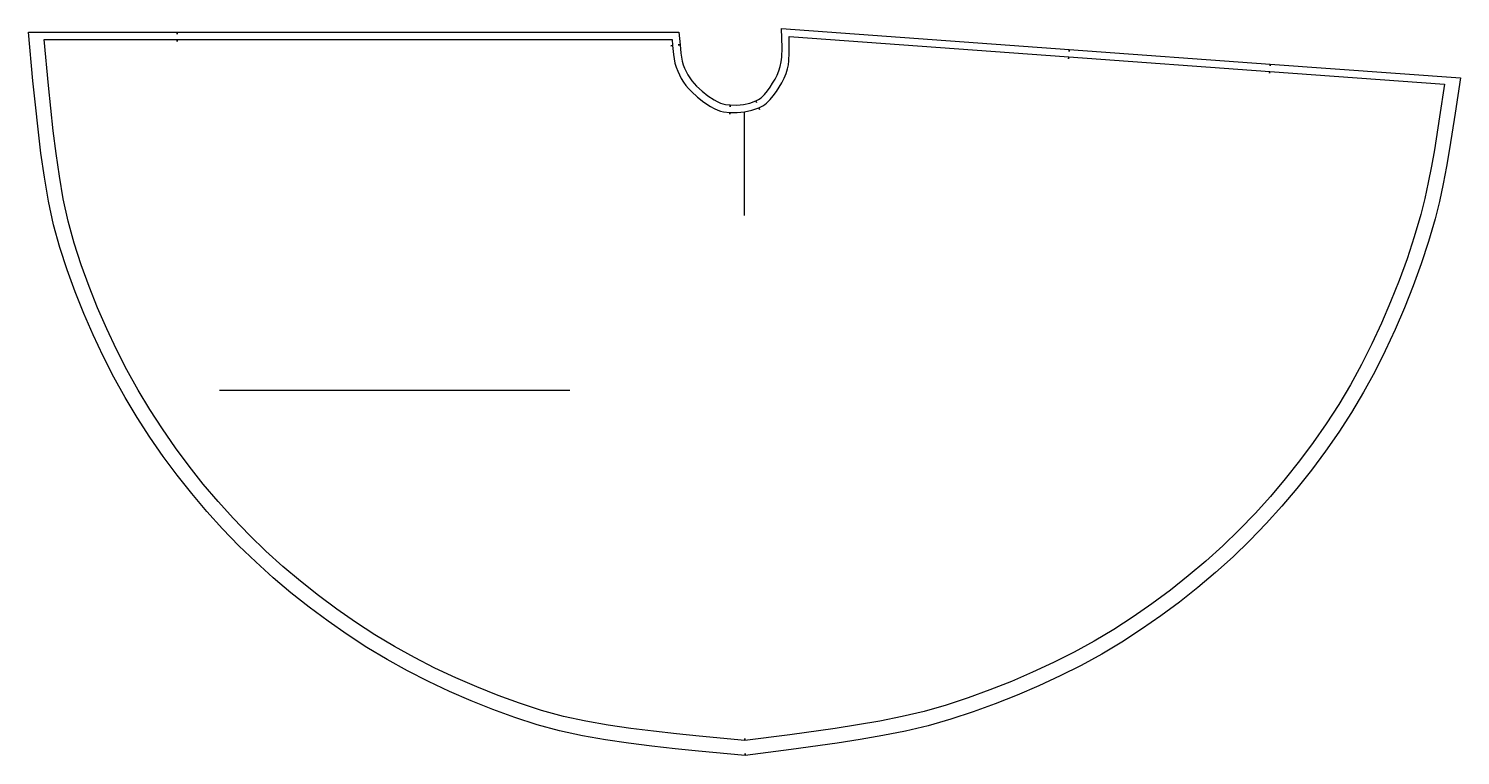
# Model space of a CAD drawing. Header units: inches. Extents: x 0 to 76.1, y 0 to 38.6.
import ezdxf

# ---------------------------------------------------------------- set-up
doc = ezdxf.new("R2010")
doc.units = ezdxf.units.IN

msp = doc.modelspace()

# ---------------------------------------------------------------- linework, layer by layer
at = {"layer": 'T001L001'}
for points in [[(76.074, 36), (75.8, 34.113), (75.502, 32.23), (75.339, 31.293), (75.16, 30.359), (74.961, 29.429), (74.735, 28.506), (74.382, 27.307), (73.988, 26.12), (73.56, 24.945), (73.099, 23.783), (72.607, 22.634), (72.083, 21.5), (71.524, 20.384), (70.927, 19.288), (70.288, 18.222), (69.612, 17.178), (68.902, 16.158), (68.16, 15.16), (67.387, 14.186), (66.584, 13.237), (65.752, 12.314), (64.889, 11.419), (63.994, 10.556), (63.071, 9.723), (62.122, 8.92), (61.148, 8.147), (60.15, 7.406), (59.129, 6.696), (58.086, 6.02), (57.02, 5.38), (55.923, 4.78), (54.807, 4.218), (53.673, 3.691), (52.524, 3.197), (51.361, 2.735), (50.185, 2.307), (48.996, 1.916), (47.794, 1.57), (46.596, 1.29), (45.39, 1.05), (44.177, 0.838), (42.96, 0.648), (40.516, 0.307), (38.066, 0), (38.065, 0.098), (38.066, 0), (35.585, 0.226), (34.346, 0.353), (33.109, 0.492), (31.877, 0.646), (30.648, 0.826), (29.426, 1.038), (28.214, 1.297), (27.015, 1.63), (25.832, 2.015), (24.662, 2.44), (23.507, 2.903), (22.365, 3.398), (21.24, 3.928), (20.132, 4.493), (19.043, 5.095), (17.977, 5.737), (16.933, 6.414), (15.912, 7.123), (14.912, 7.865), (13.938, 8.638), (12.988, 9.441), (12.064, 10.275), (11.168, 11.138), (10.305, 12.034), (9.472, 12.957), (8.668, 13.907), (7.895, 14.882), (7.154, 15.881), (6.444, 16.903), (5.767, 17.947), (5.126, 19.013), (4.523, 20.101), (3.957, 21.209), (3.427, 22.335), (2.932, 23.476), (2.469, 24.632), (2.044, 25.802), (1.66, 26.985), (1.327, 28.184), (1.059, 29.443), (0.841, 30.713), (0.657, 31.989), (0.5, 33.269), (0.358, 34.554), (0.229, 35.841), (0, 38.418), (7.893, 38.418), (7.893, 38.32), (7.893, 38.418), (34.551, 38.418), (34.61, 37.758), (34.512, 37.749), (34.61, 37.758), (34.652, 37.315), (34.683, 37.096), (34.727, 36.879), (34.783, 36.693), (34.852, 36.511), (34.933, 36.334), (35.024, 36.162), (35.125, 35.998), (35.237, 35.841), (35.359, 35.692), (35.492, 35.552), (35.782, 35.285), (36.092, 35.042), (36.421, 34.827), (36.593, 34.732), (36.77, 34.649), (36.894, 34.61), (37.023, 34.584), (37.284, 34.558), (37.279, 34.46), (37.284, 34.558), (37.633, 34.551), (37.98, 34.582), (38.316, 34.657), (38.64, 34.771), (38.678, 34.68), (38.64, 34.771), (38.789, 34.841), (38.922, 34.936), (39.094, 35.111), (39.252, 35.301), (39.399, 35.499), (39.533, 35.706), (39.658, 35.918), (39.769, 36.139), (39.864, 36.365), (39.94, 36.599), (39.987, 36.844), (40.014, 37.093), (40.033, 37.595), (40.024, 38.103), (40, 38.611), (55.296, 37.504), (55.289, 37.405), (55.296, 37.504), (65.973, 36.731), (65.965, 36.632), (65.973, 36.731), (76.074, 36)], [(75.229, 35.666), (74.971, 33.919), (74.691, 32.176), (74.538, 31.309), (74.371, 30.444), (74.186, 29.584), (73.975, 28.729), (73.628, 27.553), (73.241, 26.388), (72.821, 25.235), (72.368, 24.095), (71.887, 22.968), (71.373, 21.856), (70.824, 20.76), (70.239, 19.684), (69.613, 18.641), (68.951, 17.619), (68.256, 16.62), (67.53, 15.643), (66.773, 14.689), (65.987, 13.76), (65.172, 12.856), (64.327, 11.98), (63.451, 11.136), (62.547, 10.32), (61.618, 9.534), (60.665, 8.777), (59.687, 8.052), (58.688, 7.357), (57.666, 6.695), (56.623, 6.069), (55.548, 5.48), (54.454, 4.929), (53.342, 4.412), (52.216, 3.928), (51.075, 3.475), (49.922, 3.055), (48.757, 2.672), (47.578, 2.332), (46.406, 2.059), (45.224, 1.824), (44.037, 1.616), (42.846, 1.43), (40.453, 1.096), (38.055, 0.795), (38.053, 0.894), (38.055, 0.795), (35.628, 1.017), (34.417, 1.141), (33.206, 1.277), (32.002, 1.428), (30.8, 1.603), (29.605, 1.811), (28.419, 2.064), (27.246, 2.391), (26.087, 2.767), (24.942, 3.183), (23.811, 3.636), (22.693, 4.121), (21.591, 4.64), (20.506, 5.194), (19.44, 5.783), (18.397, 6.412), (17.375, 7.074), (16.374, 7.769), (15.396, 8.495), (14.441, 9.252), (13.511, 10.038), (12.607, 10.854), (11.73, 11.7), (10.885, 12.577), (10.069, 13.481), (9.282, 14.411), (8.525, 15.366), (7.799, 16.344), (7.104, 17.344), (6.442, 18.367), (5.813, 19.41), (5.224, 20.476), (4.67, 21.561), (4.151, 22.663), (3.667, 23.781), (3.213, 24.912), (2.797, 26.057), (2.421, 27.216), (2.094, 28.389), (1.841, 29.575), (1.633, 30.77), (1.458, 31.972), (1.307, 33.177), (1.171, 34.387), (1.047, 35.598), (0.826, 38.025), (7.893, 38.025), (7.893, 37.926), (7.893, 38.025), (34.191, 38.025), (34.218, 37.714), (34.12, 37.705), (34.218, 37.714), (34.263, 37.242), (34.297, 37.008), (34.343, 36.776), (34.407, 36.565), (34.486, 36.359), (34.577, 36.158), (34.68, 35.963), (34.796, 35.775), (34.924, 35.596), (35.064, 35.425), (35.216, 35.265), (35.533, 34.973), (35.873, 34.706), (36.232, 34.471), (36.42, 34.368), (36.615, 34.277), (36.77, 34.228), (36.93, 34.195), (37.257, 34.163), (37.251, 34.065), (37.257, 34.163), (37.65, 34.155), (38.042, 34.191), (38.426, 34.276), (38.796, 34.407), (38.834, 34.316), (38.796, 34.407), (39.013, 34.508), (39.113, 34.572), (39.206, 34.646), (39.394, 34.841), (39.569, 35.049), (39.73, 35.267), (39.878, 35.495), (40.015, 35.73), (40.138, 35.973), (40.244, 36.223), (40.329, 36.48), (40.371, 36.688), (40.397, 36.899), (40.419, 37.324), (40.419, 37.755), (40.405, 38.187), (55.268, 37.111), (55.26, 37.013), (55.268, 37.111), (65.944, 36.338), (65.937, 36.24), (65.944, 36.338), (75.229, 35.666)], [(38.042, 28.679), (38.042, 34.191)], [(10.133, 19.41), (28.748, 19.41)]]:
    msp.add_lwpolyline(points, dxfattribs=at)

doc.saveas('drawing.dxf')
